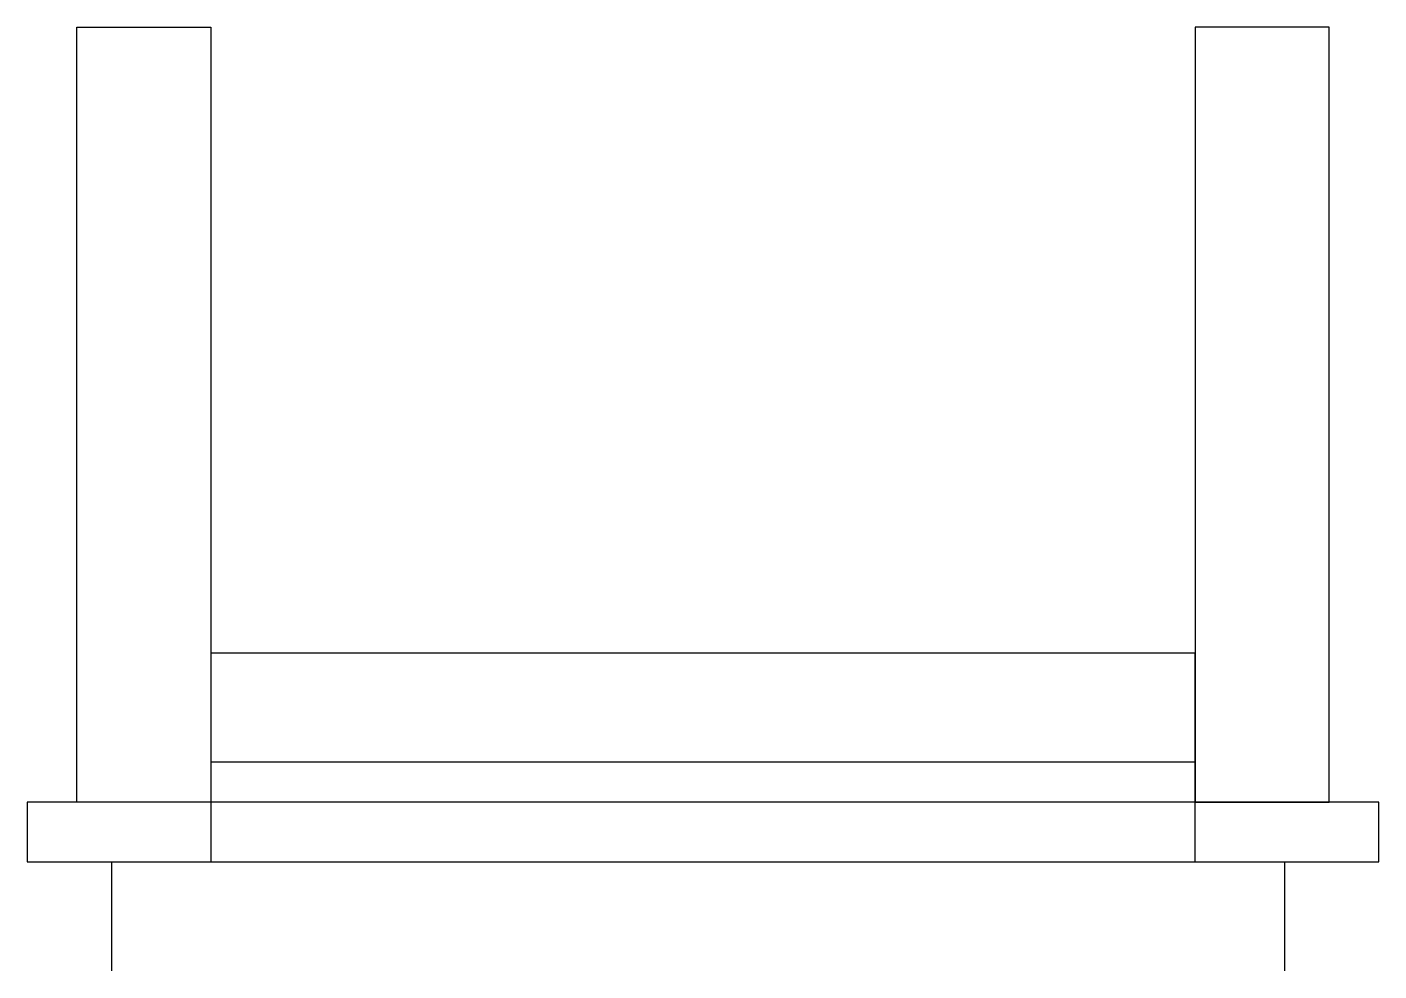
# Model space of a CAD drawing. Header units: millimetres. Extents: x 0 to 27.2, y -2.2 to 16.8.
import ezdxf

# ---------------------------------------------------------------- set-up
doc = ezdxf.new("R2010")
doc.units = ezdxf.units.MM
doc.layers.add('ESP32(1.3)до39.7', color=7, linetype='Continuous')
doc.layers.add('ESP32до39.7', color=7, linetype='Continuous')

msp = doc.modelspace()

# ---------------------------------------------------------------- linework, layer by layer
at = {"layer": 'ESP32(1.3)до39.7'}
for p, q in [((1.7, 0), (1.7, -2.2)), ((25.3, 0), (25.3, -2.2))]:
    msp.add_line(p, q, dxfattribs=at)
at = {"layer": 'ESP32до39.7'}
for points in [[(3.7, 1.2), (1, 1.2), (1, 16.8), (3.7, 16.8)], [(23.5, 1.2), (26.2, 1.2), (26.2, 16.8), (23.5, 16.8)], [(3.7, 0), (23.5, 0), (23.5, 4.2), (3.7, 4.2)], [(3.7, 0), (23.5, 0), (23.5, 2), (3.7, 2)], [(0, 0), (27.2, 0), (27.2, 1.2), (0, 1.2)]]:
    msp.add_lwpolyline(points, close=True, dxfattribs=at)

doc.saveas('drawing.dxf')
